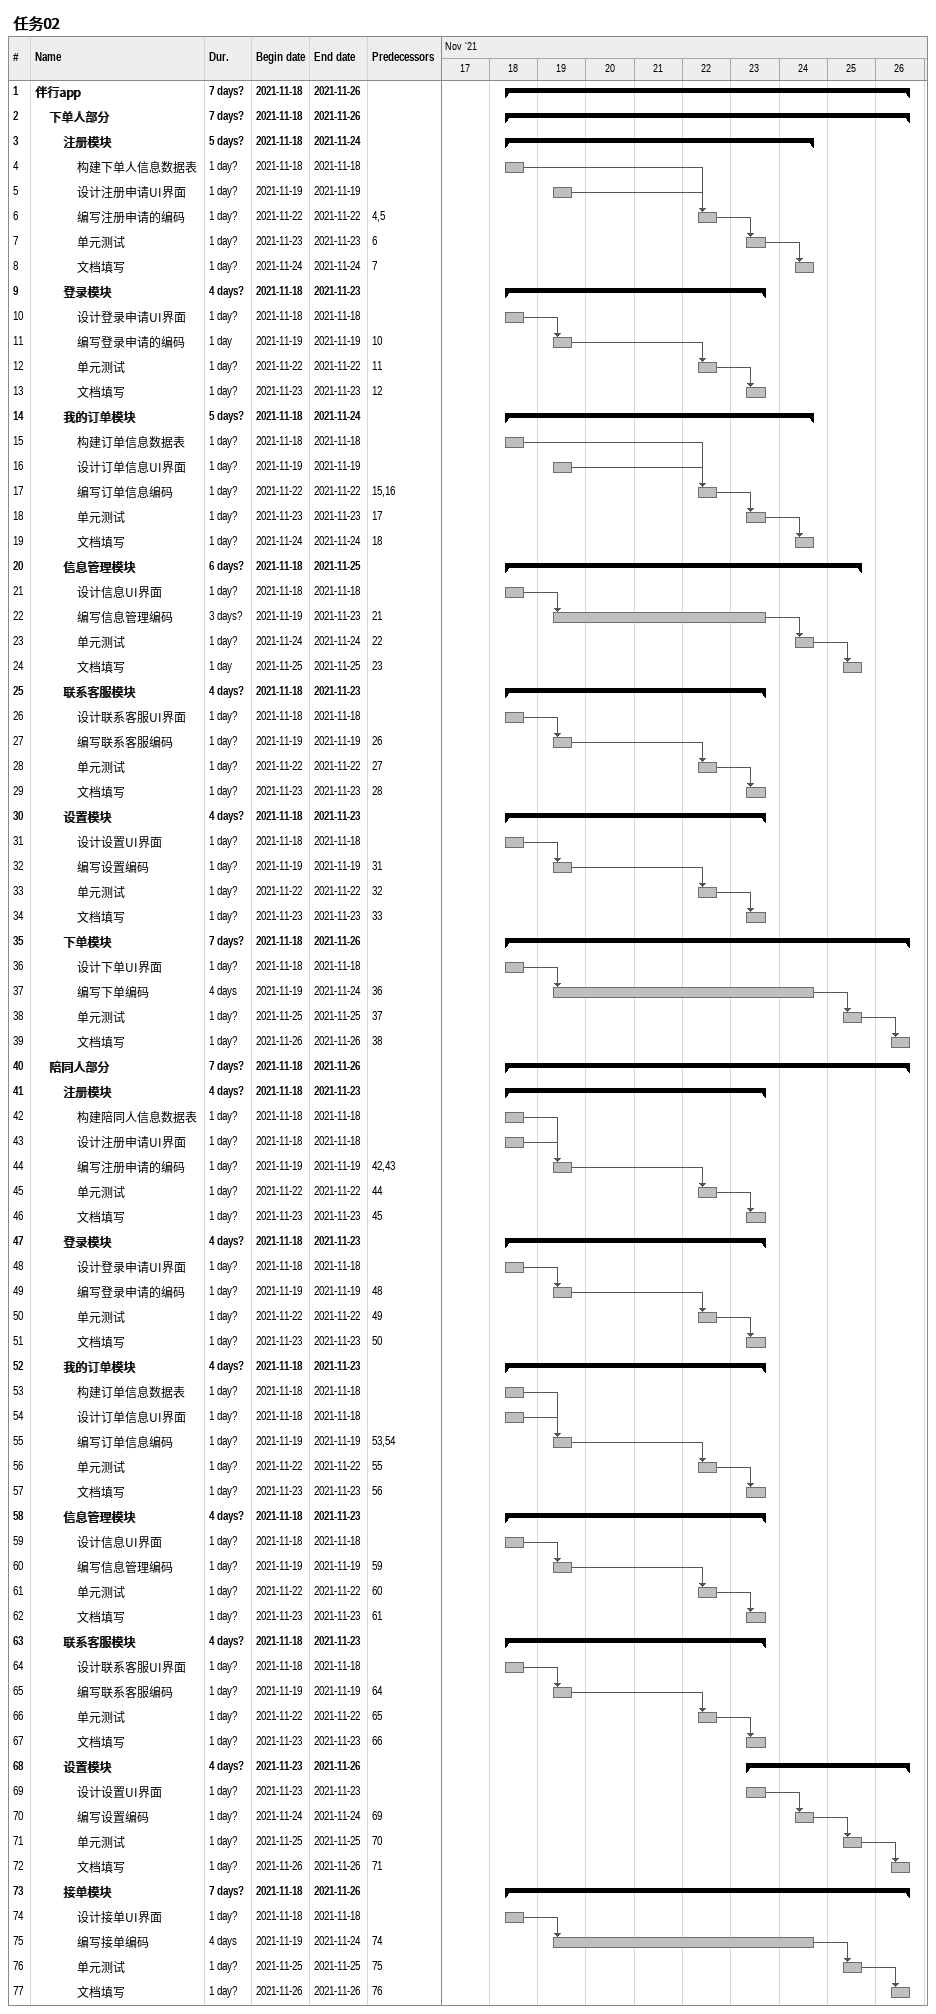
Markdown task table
任务02

| ID | Level | Task | Duration | Start | Finish | Predecessors |
|---|---|---|---|---|---|---|
| 1 | 1 | **伴行app** | 7d? | 2021-11-18 | 2021-11-26 |  |
| 2 | 2 | **下单人部分** | 7d? | 2021-11-18 | 2021-11-26 |  |
| 3 | 3 | **注册模块** | 5d? | 2021-11-18 | 2021-11-24 |  |
| 4 | 4 | 构建下单人信息数据表 | 1d? | 2021-11-18 | 2021-11-18 |  |
| 5 | 4 | 设计注册申请UI界面 | 1d? | 2021-11-19 | 2021-11-19 |  |
| 6 | 4 | 编写注册申请的编码 | 1d? | 2021-11-22 | 2021-11-22 | 4, 5 |
| 7 | 4 | 单元测试 | 1d? | 2021-11-23 | 2021-11-23 | 6 |
| 8 | 4 | 文档填写 | 1d? | 2021-11-24 | 2021-11-24 | 7 |
| 9 | 3 | **登录模块** | 4d? | 2021-11-18 | 2021-11-23 |  |
| 10 | 4 | 设计登录申请UI界面 | 1d? | 2021-11-18 | 2021-11-18 |  |
| 11 | 4 | 编写登录申请的编码 | 1d | 2021-11-19 | 2021-11-19 | 10 |
| 12 | 4 | 单元测试 | 1d? | 2021-11-22 | 2021-11-22 | 11 |
| 13 | 4 | 文档填写 | 1d? | 2021-11-23 | 2021-11-23 | 12 |
| 14 | 3 | **我的订单模块** | 5d? | 2021-11-18 | 2021-11-24 |  |
| 15 | 4 | 构建订单信息数据表 | 1d? | 2021-11-18 | 2021-11-18 |  |
| 16 | 4 | 设计订单信息UI界面 | 1d? | 2021-11-19 | 2021-11-19 |  |
| 17 | 4 | 编写订单信息编码 | 1d? | 2021-11-22 | 2021-11-22 | 15, 16 |
| 18 | 4 | 单元测试 | 1d? | 2021-11-23 | 2021-11-23 | 17 |
| 19 | 4 | 文档填写 | 1d? | 2021-11-24 | 2021-11-24 | 18 |
| 20 | 3 | **信息管理模块** | 6d? | 2021-11-18 | 2021-11-25 |  |
| 21 | 4 | 设计信息UI界面 | 1d? | 2021-11-18 | 2021-11-18 |  |
| 22 | 4 | 编写信息管理编码 | 3d? | 2021-11-19 | 2021-11-23 | 21 |
| 23 | 4 | 单元测试 | 1d? | 2021-11-24 | 2021-11-24 | 22 |
| 24 | 4 | 文档填写 | 1d | 2021-11-25 | 2021-11-25 | 23 |
| 25 | 3 | **联系客服模块** | 4d? | 2021-11-18 | 2021-11-23 |  |
| 26 | 4 | 设计联系客服UI界面 | 1d? | 2021-11-18 | 2021-11-18 |  |
| 27 | 4 | 编写联系客服编码 | 1d? | 2021-11-19 | 2021-11-19 | 26 |
| 28 | 4 | 单元测试 | 1d? | 2021-11-22 | 2021-11-22 | 27 |
| 29 | 4 | 文档填写 | 1d? | 2021-11-23 | 2021-11-23 | 28 |
| 30 | 3 | **设置模块** | 4d? | 2021-11-18 | 2021-11-23 |  |
| 31 | 4 | 设计设置UI界面 | 1d? | 2021-11-18 | 2021-11-18 |  |
| 32 | 4 | 编写设置编码 | 1d? | 2021-11-19 | 2021-11-19 | 31 |
| 33 | 4 | 单元测试 | 1d? | 2021-11-22 | 2021-11-22 | 32 |
| 34 | 4 | 文档填写 | 1d? | 2021-11-23 | 2021-11-23 | 33 |
| 35 | 3 | **下单模块** | 7d? | 2021-11-18 | 2021-11-26 |  |
| 36 | 4 | 设计下单UI界面 | 1d? | 2021-11-18 | 2021-11-18 |  |
| 37 | 4 | 编写下单编码 | 4d | 2021-11-19 | 2021-11-24 | 36 |
| 38 | 4 | 单元测试 | 1d? | 2021-11-25 | 2021-11-25 | 37 |
| 39 | 4 | 文档填写 | 1d? | 2021-11-26 | 2021-11-26 | 38 |
| 40 | 2 | **陪同人部分** | 7d? | 2021-11-18 | 2021-11-26 |  |
| 41 | 3 | **注册模块** | 4d? | 2021-11-18 | 2021-11-23 |  |
| 42 | 4 | 构建陪同人信息数据表 | 1d? | 2021-11-18 | 2021-11-18 |  |
| 43 | 4 | 设计注册申请UI界面 | 1d? | 2021-11-18 | 2021-11-18 |  |
| 44 | 4 | 编写注册申请的编码 | 1d? | 2021-11-19 | 2021-11-19 | 42, 43 |
| 45 | 4 | 单元测试 | 1d? | 2021-11-22 | 2021-11-22 | 44 |
| 46 | 4 | 文档填写 | 1d? | 2021-11-23 | 2021-11-23 | 45 |
| 47 | 3 | **登录模块** | 4d? | 2021-11-18 | 2021-11-23 |  |
| 48 | 4 | 设计登录申请UI界面 | 1d? | 2021-11-18 | 2021-11-18 |  |
| 49 | 4 | 编写登录申请的编码 | 1d? | 2021-11-19 | 2021-11-19 | 48 |
| 50 | 4 | 单元测试 | 1d? | 2021-11-22 | 2021-11-22 | 49 |
| 51 | 4 | 文档填写 | 1d? | 2021-11-23 | 2021-11-23 | 50 |
| 52 | 3 | **我的订单模块** | 4d? | 2021-11-18 | 2021-11-23 |  |
| 53 | 4 | 构建订单信息数据表 | 1d? | 2021-11-18 | 2021-11-18 |  |
| 54 | 4 | 设计订单信息UI界面 | 1d? | 2021-11-18 | 2021-11-18 |  |
| 55 | 4 | 编写订单信息编码 | 1d? | 2021-11-19 | 2021-11-19 | 53, 54 |
| 56 | 4 | 单元测试 | 1d? | 2021-11-22 | 2021-11-22 | 55 |
| 57 | 4 | 文档填写 | 1d? | 2021-11-23 | 2021-11-23 | 56 |
| 58 | 3 | **信息管理模块** | 4d? | 2021-11-18 | 2021-11-23 |  |
| 59 | 4 | 设计信息UI界面 | 1d? | 2021-11-18 | 2021-11-18 |  |
| 60 | 4 | 编写信息管理编码 | 1d? | 2021-11-19 | 2021-11-19 | 59 |
| 61 | 4 | 单元测试 | 1d? | 2021-11-22 | 2021-11-22 | 60 |
| 62 | 4 | 文档填写 | 1d? | 2021-11-23 | 2021-11-23 | 61 |
| 63 | 3 | **联系客服模块** | 4d? | 2021-11-18 | 2021-11-23 |  |
| 64 | 4 | 设计联系客服UI界面 | 1d? | 2021-11-18 | 2021-11-18 |  |
| 65 | 4 | 编写联系客服编码 | 1d? | 2021-11-19 | 2021-11-19 | 64 |
| 66 | 4 | 单元测试 | 1d? | 2021-11-22 | 2021-11-22 | 65 |
| 67 | 4 | 文档填写 | 1d? | 2021-11-23 | 2021-11-23 | 66 |
| 68 | 3 | **设置模块** | 4d? | 2021-11-23 | 2021-11-26 |  |
| 69 | 4 | 设计设置UI界面 | 1d? | 2021-11-23 | 2021-11-23 |  |
| 70 | 4 | 编写设置编码 | 1d? | 2021-11-24 | 2021-11-24 | 69 |
| 71 | 4 | 单元测试 | 1d? | 2021-11-25 | 2021-11-25 | 70 |
| 72 | 4 | 文档填写 | 1d? | 2021-11-26 | 2021-11-26 | 71 |
| 73 | 3 | **接单模块** | 7d? | 2021-11-18 | 2021-11-26 |  |
| 74 | 4 | 设计接单UI界面 | 1d? | 2021-11-18 | 2021-11-18 |  |
| 75 | 4 | 编写接单编码 | 4d | 2021-11-19 | 2021-11-24 | 74 |
| 76 | 4 | 单元测试 | 1d? | 2021-11-25 | 2021-11-25 | 75 |
| 77 | 4 | 文档填写 | 1d? | 2021-11-26 | 2021-11-26 | 76 |
